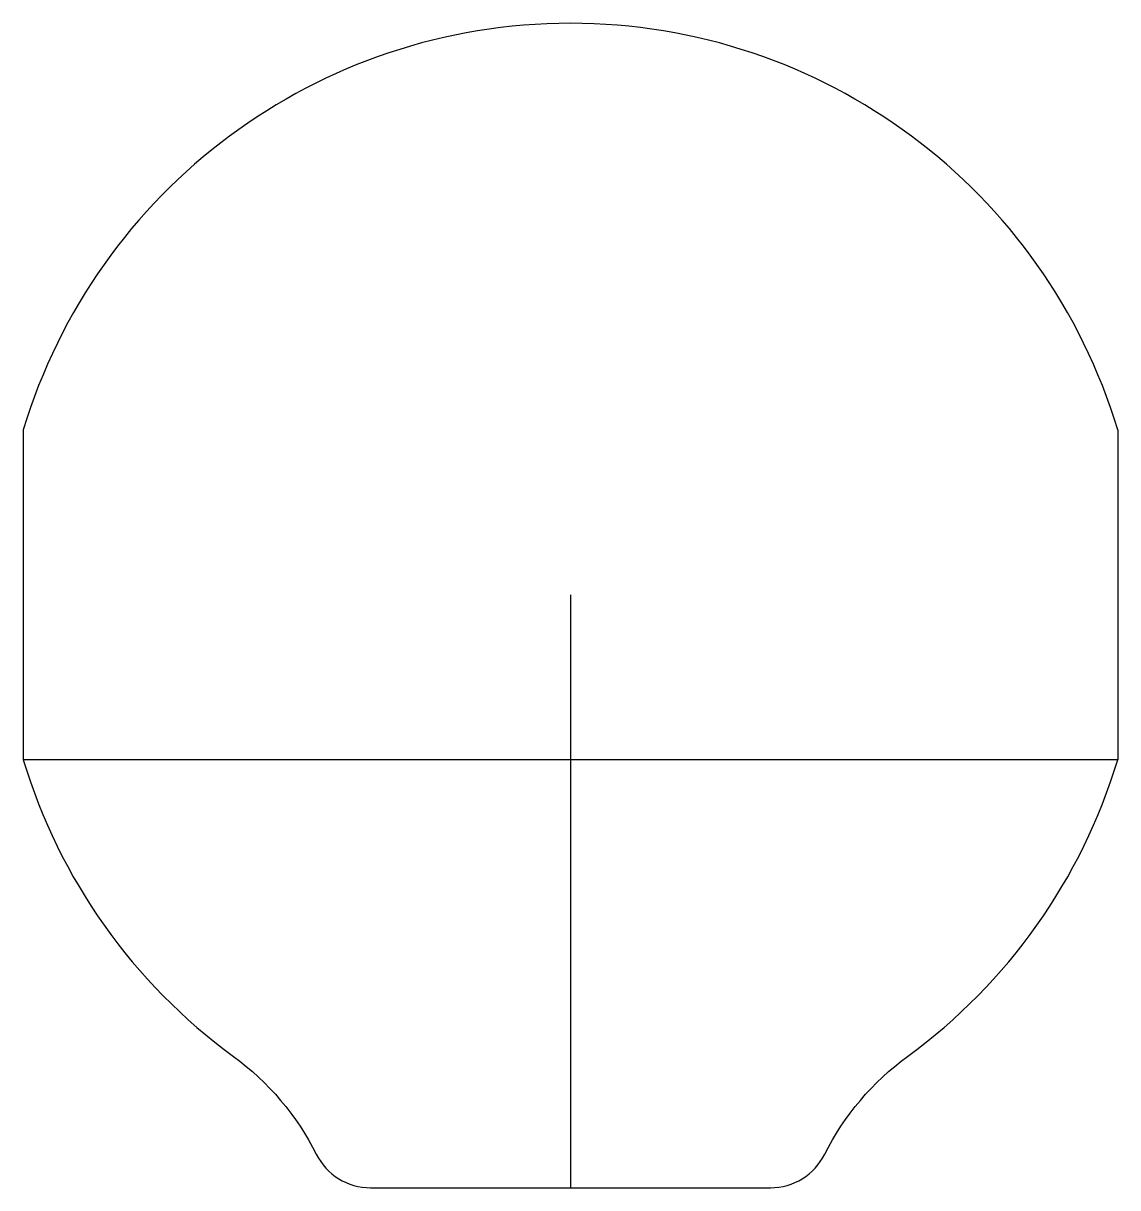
# Model space of a CAD drawing. Header units: millimetres. Extents: x -18 to 18, y -19.5 to 18.8.
import ezdxf

# ---------------------------------------------------------------- set-up
doc = ezdxf.new("R2010")
doc.units = ezdxf.units.MM
doc.layers.get('0').update_dxf_attribs({"linetype": 'CONTINUOUS'})

msp = doc.modelspace()

# ---------------------------------------------------------------- linework, layer by layer
for p, q in [((-18, 5.426), (-18, -5.426)), ((18, 5.426), (18, -5.426)), ((0, 0), (0, -5.426)), ((0, 0), (0, -19.5))]:
    msp.add_line(p, q)
msp.add_lwpolyline([(-11.09, -15.18, -0.118887), (-8.361, -18.4, 0.283302), (-6.575, -19.5), (6.575, -19.5, 0.283302), (8.361, -18.4, -0.118887), (11.09, -15.18, 0.163194), (18, -5.426), (-18, -5.426, 0.163194)], format="xyb", close=True)
msp.add_arc((0, 0), 18.8, 16.7747, 163.2253)

doc.saveas('drawing.dxf')
